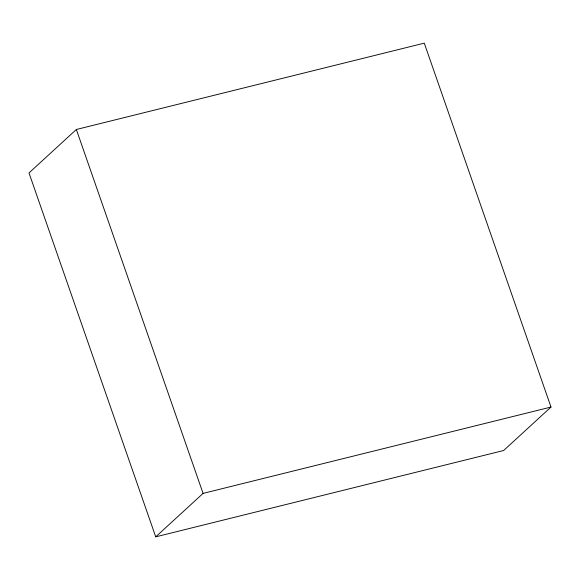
<?xml version="1.0" encoding="UTF-8"?>
<svg xmlns="http://www.w3.org/2000/svg" width="580" height="580" viewBox="0 0 580 580"><rect width="100%" height="100%" fill="white"/><g stroke="black" fill="none" stroke-linecap="round" stroke-linejoin="round"><path stroke-width="0.87" d="M76.35 129.492L29 172.941L155.723 536.848L503.65 450.508L551 407.059L424.277 43.152L76.35 129.492L203.073 493.399L155.723 536.848M203.073 493.399L551 407.059"/></g></svg>
